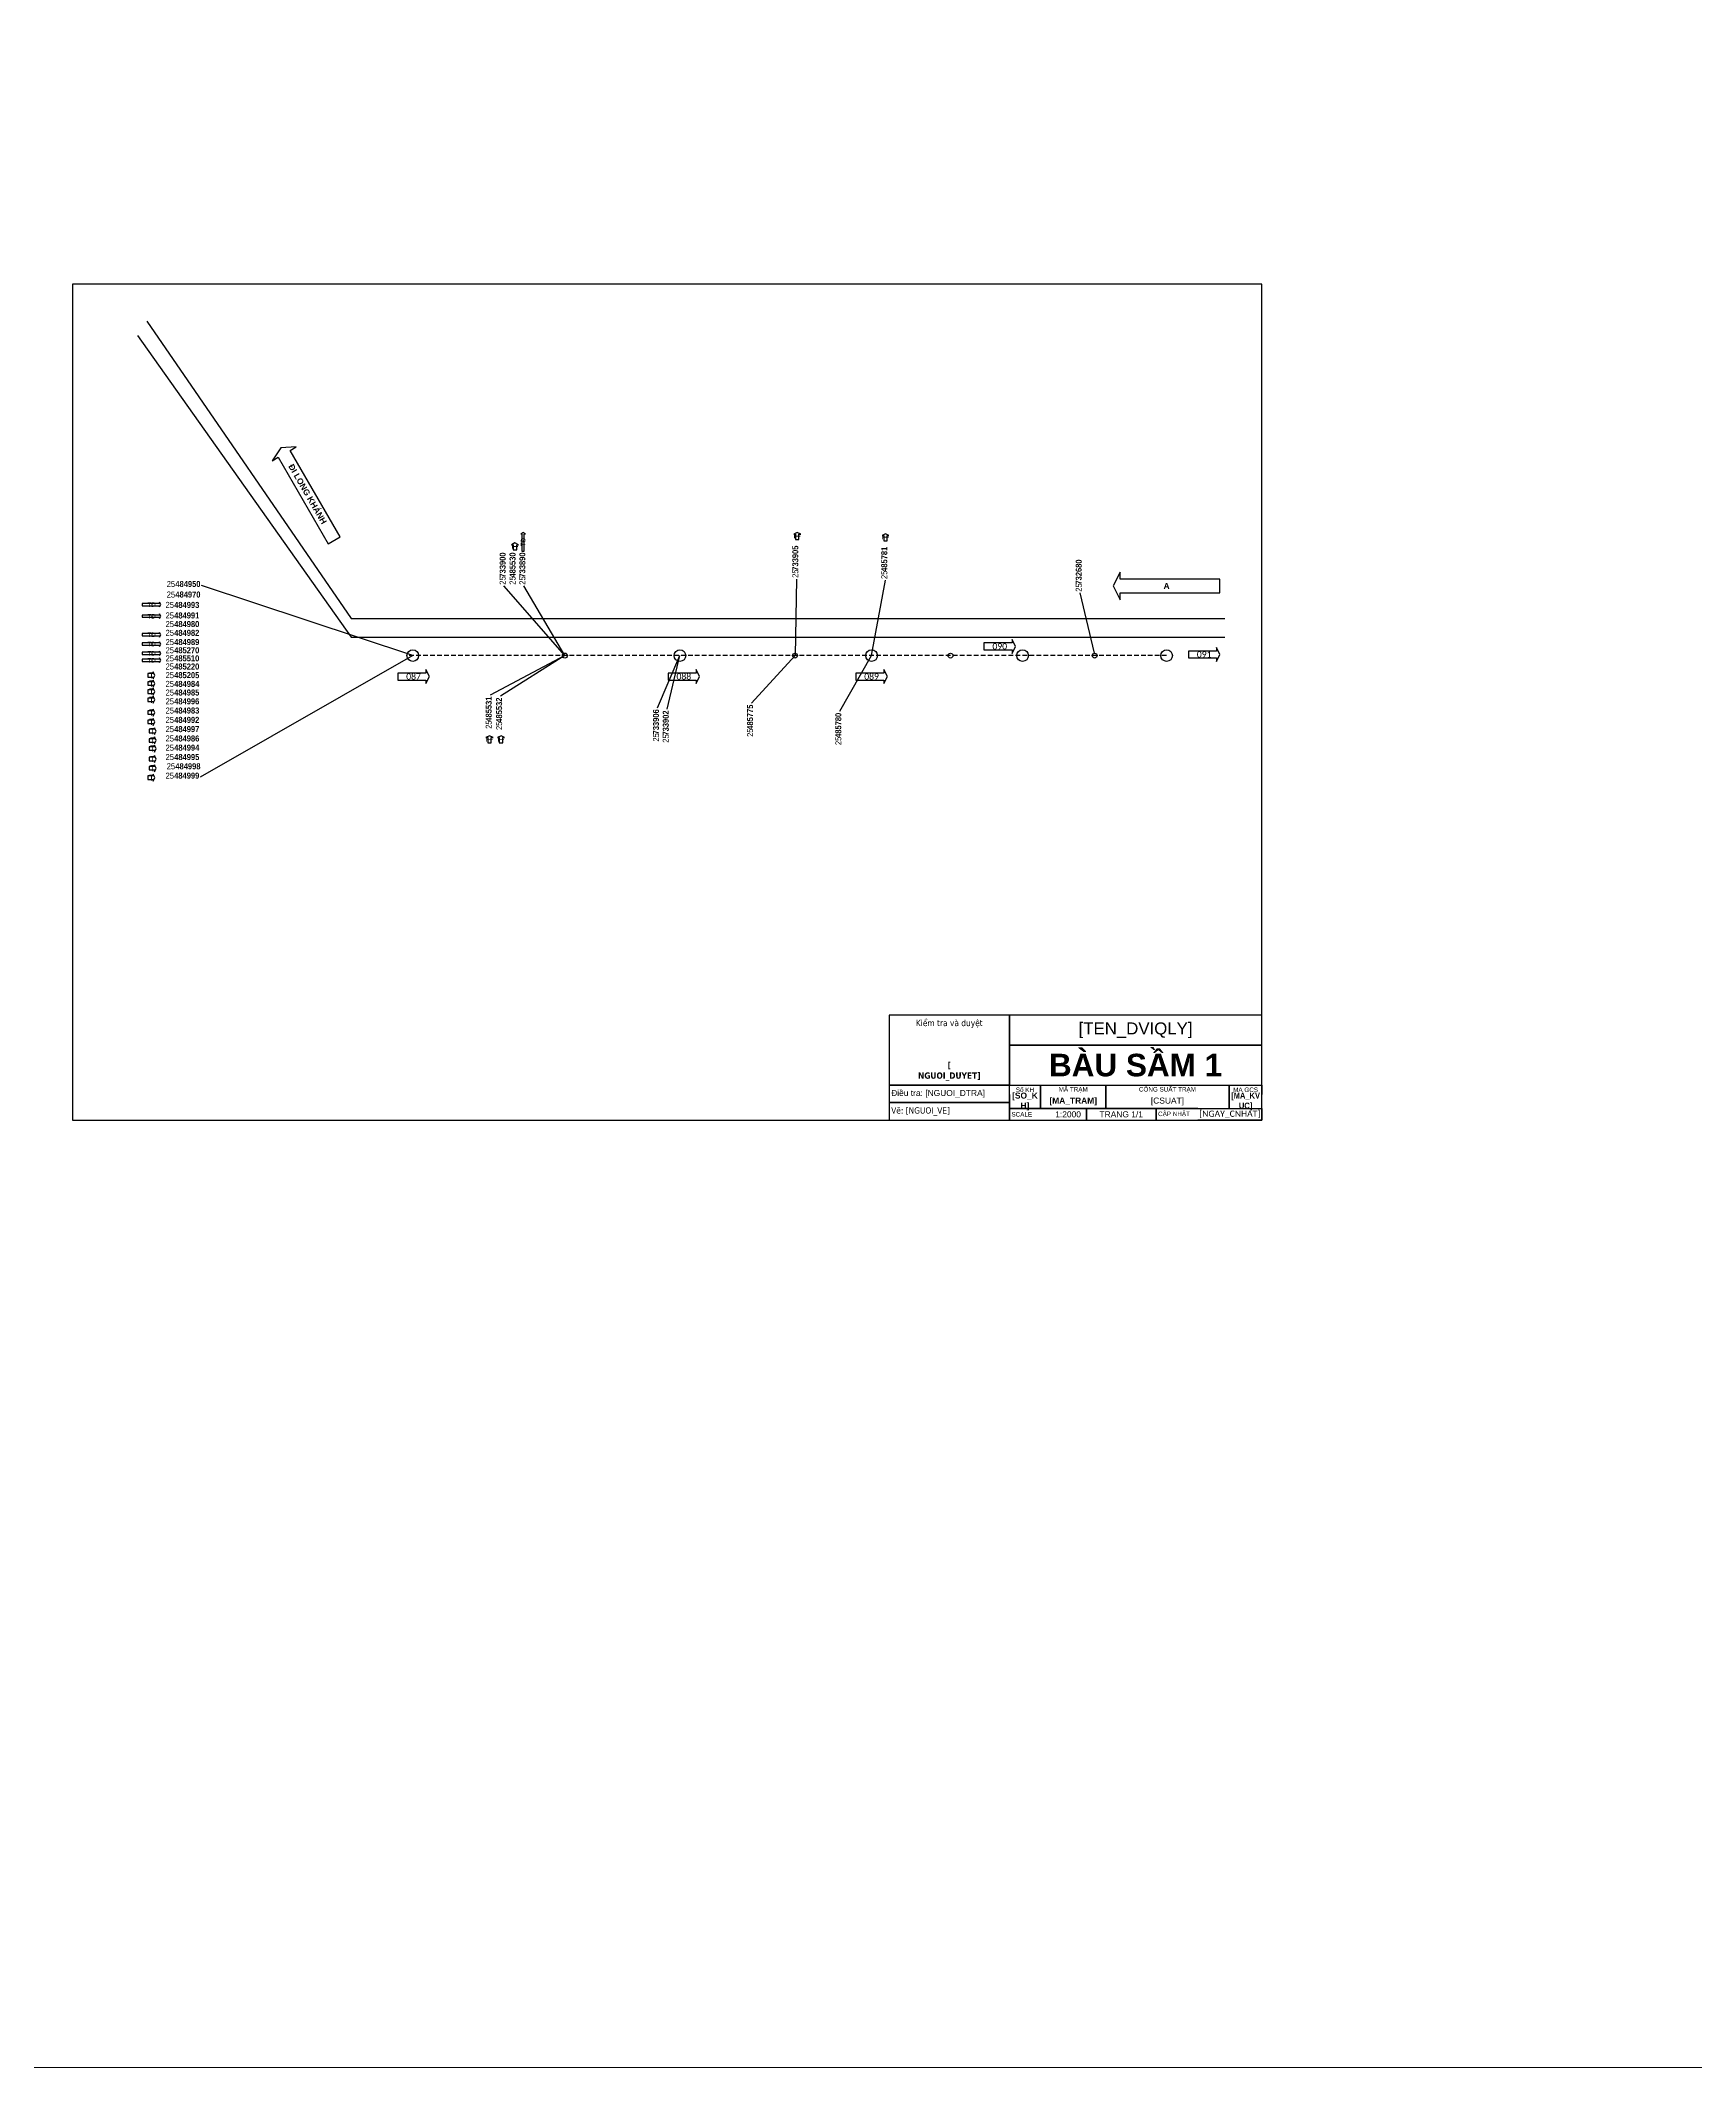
# Model space of a CAD drawing. Header units: metres. Extents: x 429925 to 893472, y 1245258 to 2552490.
# Drawn here: x 445811 to 446942, y 1265499 to 1266885 of the extents above; entities that cross this region are included whole.
import ezdxf

# ---------------------------------------------------------------- set-up
doc = ezdxf.new("R2010")
doc.units = ezdxf.units.M
doc.linetypes.add('HIDDEN2', pattern=[4.7625, 3.175, -1.5875])
for name, color, linetype in [('ANNOTATIONS', 7, 'Continuous'), ('CONNECTOR', 7, 'Continuous'), ('DATA_GRAPHIC', 7, 'Continuous')]:
    doc.layers.add(name, color=color, linetype=linetype)
doc.layers.add('duong bao', color=3, linetype='Continuous', lineweight=13)
doc.styles.get("Standard").update_dxf_attribs({"font": 'arial.ttf'})

msp = doc.modelspace()

# ---------------------------------------------------------------- linework, layer by layer
at = {"color": 9, "linetype": 'Continuous'}
for p, q in [((445883.6, 1266693), (446023.3, 1266489.8)), ((445877.2, 1266683.3), (446023.3, 1266477.1)), ((445975.2, 1266606.5), (445969.3, 1266597.6)), ((445985.8, 1266607.1), (445975.2, 1266606.5)), ((445981.7, 1266604.7), (445985.8, 1266607.1)), ((445969.3, 1266597.6), (445973.5, 1266600)), ((445973.5, 1266600), (446007.6, 1266540.8)), ((446015.8, 1266545.6), (445981.7, 1266604.7)), ((446548.8, 1266521.5), (446544, 1266512)), ((446544, 1266512), (446548.8, 1266502.5)), ((446548.8, 1266516.7), (446548.8, 1266521.5)), ((446617, 1266516.7), (446548.8, 1266516.7)), ((446548.8, 1266502.5), (446548.8, 1266507.2)), ((446548.8, 1266507.2), (446617, 1266507.2)), ((446023.3, 1266489.8), (446620.2, 1266489.8)), ((446023.3, 1266477.1), (446620.2, 1266477.1)), ((446473.1, 1266164.4), (446473.1, 1266170.7)), ((446473.1, 1266170.7), (446494.4, 1266170.7)), ((446473.1, 1266164.4), (446473.1, 1266154.8)), ((446494.4, 1266170.7), (446494.4, 1266164.4)), ((446494.4, 1266164.4), (446494.4, 1266170.7)), ((446494.4, 1266170.7), (446539, 1266170.7)), ((446494.4, 1266154.8), (446494.4, 1266164.4)), ((446494.4, 1266164.4), (446494.4, 1266154.8)), ((446539, 1266170.7), (446539, 1266164.4)), ((446539, 1266164.4), (446539, 1266170.7)), ((446539, 1266170.7), (446623.3, 1266170.7)), ((446539, 1266154.8), (446539, 1266164.4)), ((446539, 1266164.4), (446539, 1266154.8)), ((446623.3, 1266170.7), (446623.3, 1266164.4)), ((446623.3, 1266164.4), (446623.3, 1266170.7)), ((446623.3, 1266170.7), (446645.6, 1266170.7)), ((446623.3, 1266154.8), (446623.3, 1266164.4)), ((446623.3, 1266164.4), (446623.3, 1266154.8)), ((446645.6, 1266170.7), (446645.6, 1266164.4)), ((446645.6, 1266154.8), (446645.6, 1266164.4)), ((446473.1, 1266154.8), (446494.4, 1266154.8)), ((446500.8, 1266154.8), (446473.1, 1266154.8)), ((446473.1, 1266154.8), (446473.1, 1266146.9)), ((446494.4, 1266154.8), (446539, 1266154.8)), ((446539, 1266154.8), (446623.3, 1266154.8)), ((446601.8, 1266154.8), (446573.3, 1266154.8)), ((446573.3, 1266154.8), (446573.3, 1266146.9)), ((446601.8, 1266154.8), (446645.6, 1266154.8)), ((446623.3, 1266154.8), (446645.6, 1266154.8)), ((446645.6, 1266154.8), (446645.6, 1266146.9)), ((446473.1, 1266146.9), (446500.8, 1266146.9)), ((446573.3, 1266146.9), (446601.8, 1266146.9)), ((446645.6, 1266146.9), (446601.8, 1266146.9))]:
    msp.add_line(p, q, dxfattribs=at)
for points in [[(445832.8, 1266146.9), (446645.6, 1266146.9), (446645.6, 1266718.4), (445832.8, 1266718.4)], [(446015.8, 1266545.6), (445981.7, 1266604.7), (445985.8, 1266607.1), (445975.2, 1266606.5), (445969.3, 1266597.6), (445973.5, 1266600), (446007.6, 1266540.8)], [(446617, 1266516.7), (446548.8, 1266516.7), (446548.8, 1266521.5), (446544, 1266512), (446548.8, 1266502.5), (446548.8, 1266507.2), (446617, 1266507.2)], [(446390.9, 1266170.7), (446473.1, 1266170.7), (446473.1, 1266218.5), (446390.9, 1266218.5)], [(446473.1, 1266198), (446645.6, 1266198), (446645.6, 1266218.5), (446473.1, 1266218.5)], [(446473.1, 1266170.7), (446645.6, 1266170.7), (446645.6, 1266198), (446473.1, 1266198)], [(446390.9, 1266158.8), (446473.1, 1266158.8), (446473.1, 1266170.7), (446390.9, 1266170.7)], [(446390.9, 1266146.9), (446473.1, 1266146.9), (446473.1, 1266158.8), (446390.9, 1266158.8)], [(446525.7, 1266146.9), (446573.3, 1266146.9), (446573.3, 1266154.8), (446525.7, 1266154.8)]]:
    msp.add_lwpolyline(points, close=True, dxfattribs=at)
at = {"color": 7, "linetype": 'Continuous'}
for points in [[(446136.4, 1266536.6), (446136.4, 1266540.2), (446137.6, 1266540.2), (446135.2, 1266541.4), (446132.9, 1266540.2), (446134, 1266540.2), (446134, 1266536.6)], [(446141.6, 1266535.8), (446141.6, 1266547.7), (446142.4, 1266547.7), (446140.8, 1266548.5), (446139.2, 1266547.7), (446140, 1266547.7), (446140, 1266535.8)], [(446329.3, 1266543.7), (446329.3, 1266547.3), (446330.5, 1266547.3), (446328.1, 1266548.5), (446325.7, 1266547.3), (446326.9, 1266547.3), (446326.9, 1266543.7)], [(446389.6, 1266542.9), (446389.6, 1266546.5), (446390.8, 1266546.5), (446388.4, 1266547.7), (446386.1, 1266546.5), (446387.2, 1266546.5), (446387.2, 1266542.9)], [(445880.4, 1266498.5), (445892.3, 1266498.5), (445892.3, 1266497.7), (445893.1, 1266499.3), (445892.3, 1266500.9), (445892.3, 1266500.1), (445880.4, 1266500.1)], [(445880.4, 1266490.6), (445892.3, 1266490.6), (445892.3, 1266489.8), (445893.1, 1266491.3), (445892.3, 1266492.9), (445892.3, 1266492.1), (445880.4, 1266492.1)], [(445880.4, 1266477.9), (445892.3, 1266477.9), (445892.3, 1266477.1), (445893.1, 1266478.6), (445892.3, 1266480.2), (445892.3, 1266479.4), (445880.4, 1266479.4)], [(445880.4, 1266471.5), (445892.3, 1266471.5), (445892.3, 1266470.7), (445893.1, 1266472.3), (445892.3, 1266473.9), (445892.3, 1266473.1), (445880.4, 1266473.1)], [(445880.4, 1266465.2), (445892.3, 1266465.2), (445892.3, 1266464.4), (445893.1, 1266465.9), (445892.3, 1266467.5), (445892.3, 1266466.7), (445880.4, 1266466.7)], [(446455.7, 1266468.3), (446475, 1266468.3), (446475, 1266465.9), (446477.3, 1266470.7), (446475, 1266475.5), (446475, 1266473.1), (446455.7, 1266473.1)], [(446595.4, 1266462.8), (446614.7, 1266462.8), (446614.7, 1266460.4), (446617, 1266465.2), (446614.7, 1266469.9), (446614.7, 1266467.5), (446595.4, 1266467.5)], [(445880.4, 1266460.4), (445892.3, 1266460.4), (445892.3, 1266459.6), (445893.1, 1266461.2), (445892.3, 1266462.8), (445892.3, 1266462), (445880.4, 1266462)], [(446055.1, 1266447.7), (446074.3, 1266447.7), (446074.3, 1266445.3), (446076.7, 1266450.1), (446074.3, 1266454.8), (446074.3, 1266452.5), (446055.1, 1266452.5)], [(446239.8, 1266447.7), (446259.1, 1266447.7), (446259.1, 1266445.3), (446261.4, 1266450.1), (446259.1, 1266454.8), (446259.1, 1266452.5), (446239.8, 1266452.5)], [(446368.1, 1266447.7), (446387.3, 1266447.7), (446387.3, 1266445.3), (446389.7, 1266450.1), (446387.3, 1266454.8), (446387.3, 1266452.5), (446368.1, 1266452.5)], [(445884.4, 1266449.7), (445888, 1266449.7), (445888, 1266448.5), (445889.2, 1266450.9), (445888, 1266453.2), (445888, 1266452.1), (445884.4, 1266452.1)], [(445884.4, 1266444.1), (445888, 1266444.1), (445888, 1266442.9), (445889.2, 1266445.3), (445888, 1266447.7), (445888, 1266446.5), (445884.4, 1266446.5)], [(445884.4, 1266438.6), (445888, 1266438.6), (445888, 1266437.4), (445889.2, 1266439.8), (445888, 1266442.1), (445888, 1266440.9), (445884.4, 1266440.9)], [(445884.4, 1266433), (445888, 1266433), (445888, 1266431.8), (445889.2, 1266434.2), (445888, 1266436.6), (445888, 1266435.4), (445884.4, 1266435.4)], [(445884.4, 1266424.3), (445888, 1266424.3), (445888, 1266423.1), (445889.2, 1266425.5), (445888, 1266427.8), (445888, 1266426.7), (445884.4, 1266426.7)], [(445884.4, 1266417.9), (445888, 1266417.9), (445888, 1266416.7), (445889.2, 1266419.1), (445888, 1266421.5), (445888, 1266420.3), (445884.4, 1266420.3)], [(445885.2, 1266411.6), (445888.8, 1266411.6), (445888.8, 1266410.4), (445890, 1266412.8), (445888.8, 1266415.1), (445888.8, 1266414), (445885.2, 1266414)], [(445885.2, 1266405.2), (445888.8, 1266405.2), (445888.8, 1266404), (445890, 1266406.4), (445888.8, 1266408.8), (445888.8, 1266407.6), (445885.2, 1266407.6)], [(445885.2, 1266399.7), (445888.8, 1266399.7), (445888.8, 1266398.5), (445890, 1266400.9), (445888.8, 1266403.2), (445888.8, 1266402.1), (445885.2, 1266402.1)], [(446119, 1266404.8), (446119, 1266408.4), (446120.2, 1266408.4), (446117.8, 1266409.6), (446115.4, 1266408.4), (446116.6, 1266408.4), (446116.6, 1266404.8)], [(446126.9, 1266404.8), (446126.9, 1266408.4), (446128.1, 1266408.4), (446125.7, 1266409.6), (446123.3, 1266408.4), (446124.5, 1266408.4), (446124.5, 1266404.8)], [(445885.2, 1266392.5), (445888.8, 1266392.5), (445888.8, 1266391.3), (445890, 1266393.7), (445888.8, 1266396.1), (445888.8, 1266394.9), (445885.2, 1266394.9)], [(445885.2, 1266386.2), (445888.8, 1266386.2), (445888.8, 1266385), (445890, 1266387.4), (445888.8, 1266389.7), (445888.8, 1266388.6), (445885.2, 1266388.6)], [(445884.4, 1266379.8), (445888, 1266379.8), (445888, 1266378.6), (445889.2, 1266381), (445888, 1266383.4), (445888, 1266382.2), (445884.4, 1266382.2)]]:
    msp.add_lwpolyline(points, close=True, dxfattribs=at)
at = {"color": 9, "linetype": 'Continuous'}
for points in [[(446061.4, 1266464.4, -1), (446069.4, 1266464.4, -1)], [(446244, 1266464.4, -1), (446251.9, 1266464.4, -1)], [(446374.9, 1266464.4, -1), (446382.9, 1266464.4, -1)], [(446478.1, 1266464.4, -1), (446486.1, 1266464.4, -1)], [(446576.6, 1266464.4, -1), (446584.5, 1266464.4, -1)], [(446167.6, 1266464.4, -1), (446171, 1266464.4, -1)], [(446324.9, 1266464.4, -1), (446328.2, 1266464.4, -1)], [(446431.2, 1266464.4, -1), (446434.5, 1266464.4, -1)], [(446529.7, 1266464.4, -1), (446533, 1266464.4, -1)]]:
    msp.add_lwpolyline(points, format="xyb", close=True, dxfattribs=at)
at = {"layer": 'ANNOTATIONS', "linetype": 'Continuous'}
for p, q in [((446525.7, 1266154.8), (446500.8, 1266154.8)), ((446525.7, 1266146.9), (446525.7, 1266154.8)), ((446500.8, 1266146.9), (446525.7, 1266146.9))]:
    msp.add_line(p, q, dxfattribs=at)
at = {"layer": 'CONNECTOR', "linetype": 'Continuous'}
for p, q in [((446065.4, 1266464.4), (445920.9, 1266512.4)), ((446169.3, 1266464.4), (446127.7, 1266512)), ((446169.3, 1266464.4), (446141.2, 1266512)), ((446327.7, 1266516.7), (446326.6, 1266464.4)), ((446378.9, 1266464.4), (446388.4, 1266516)), ((446531.3, 1266466), (446521.4, 1266507.2)), ((446065.4, 1266464.4), (445920.1, 1266381.4)), ((446169.3, 1266464.4), (446118.2, 1266437.4)), ((446169.3, 1266464.4), (446125.3, 1266436.6)), ((446232.5, 1266428.6), (446247.9, 1266464.4)), ((446239.2, 1266427.8), (446247.9, 1266464.4)), ((446296.8, 1266431.8), (446326.6, 1266464.4)), ((446357.1, 1266426.3), (446378.9, 1266464.4))]:
    msp.add_line(p, q, dxfattribs=at)
at = {"layer": 'CONNECTOR', "linetype": 'HIDDEN2'}
msp.add_line((446580.5, 1266464.4), (446061.4, 1266464.4), dxfattribs=at)
at = {"layer": 'duong bao', "ltscale": 2}
msp.add_lwpolyline([(433455.3, 1268270.4), (449122.3, 1268270.4), (449122.3, 1265499.3), (433455.3, 1265499.3)], close=True, dxfattribs=at)

# ---------------------------------------------------------------- texts
at = {"attachment_point": 5, "rotation": 90}
for s, insert, char_height, width in [('\\C7;\\fCalibri|b0|i0|;\\H3.1749515533447;TĐ', (446140.8, 1266542.1), 3.175, 12.7), ('\\C7;\\fCalibri|b0|i0|;\\H4.2333171844482;T', (446125.7, 1266407.2), 4.233, 4.763)]:
    msp.add_mtext(s, dxfattribs=dict(at, insert=insert, char_height=char_height, width=width))
for s, insert, char_height, width, attachment_point in [('\\C7;\\fArial Unicode MS|b1|i0|;\\H4.1092942200601;A', (446580.5, 1266512), 4.109, 73.025, 5), ('\\C7;\\fCalibri|b0|i0|;\\H3.1749515533447;TĐ', (445886.8, 1266499.3), 3.175, 12.7, 5), ('\\C7;\\fCalibri|b0|i0|;\\H3.1749515533447;TĐ', (445886.8, 1266472.3), 3.175, 12.7, 5), ('\\C7;\\fCalibri|b0|i0|;\\H3.1749515533447;TĐ', (445886.8, 1266465.9), 3.175, 12.7, 5), ('\\C7;\\fCalibri|b0|i0|;\\H4.2333171844482;090', (446466.5, 1266470.7), 4.233, 21.59, 5), ('\\C7;\\fCalibri|b0|i0|;\\H4.2333171844482;091', (446606.2, 1266465.2), 4.233, 21.59, 5), ('\\C7;\\fCalibri|b0|i0|;\\H3.1749515533447;TĐ', (445886.8, 1266461.2), 3.175, 12.7, 5), ('\\C7;\\fCalibri|b0|i0|;\\H4.2333171844482;T', (445886.8, 1266450.9), 4.233, 4.763, 5), ('\\C7;\\fCalibri|b0|i0|;\\H4.2333171844482;T', (445886.8, 1266439.8), 4.233, 4.763, 5), ('\\C7;\\fCalibri|b0|i0|;\\H4.2333171844482;087', (446065.9, 1266450.1), 4.233, 21.59, 5), ('\\C7;\\fCalibri|b0|i0|;\\H4.2333171844482;088', (446250.6, 1266450.1), 4.233, 21.59, 5), ('\\C7;\\fCalibri|b0|i0|;\\H4.2333171844482;089', (446378.9, 1266450.1), 4.233, 21.59, 5), ('\\C7;\\fCalibri|b0|i0|;\\H4.2333171844482;T', (445886.8, 1266434.2), 4.233, 4.763, 5), ('\\C7;\\fCalibri|b0|i0|;\\H4.2333171844482;T', (445886.8, 1266425.5), 4.233, 4.763, 5), ('\\C7;\\fCalibri|b0|i0|;\\H4.2333171844482;T', (445886.8, 1266419.1), 4.233, 4.763, 5), ('\\C7;\\fCalibri|b0|i0|;\\H4.2333171844482;T', (445887.6, 1266412.8), 4.233, 4.763, 5), ('\\C7;\\fCalibri|b0|i0|;\\H4.2333171844482;T', (445887.6, 1266406.4), 4.233, 4.763, 5), ('\\C7;\\fCalibri|b0|i0|;\\H4.2333171844482;T', (445887.6, 1266400.9), 4.233, 4.763, 5), ('\\C7;\\fCalibri|b0|i0|;\\H4.2333171844482;T', (445887.6, 1266393.7), 4.233, 4.763, 5), ('\\C7;\\fCalibri|b0|i0|;\\H4.2333171844482;T', (445887.6, 1266387.4), 4.233, 4.763, 5), ('\\C7;\\fCalibri|b0|i0|;\\H4.2333171844482;T', (445886.8, 1266381), 4.233, 4.763, 5), ('\\C7;\\fTahoma|b0|i0|;\\H4.315999160707;Kiểm tra và duyệt\\P\\P\\P\\P\\fTahoma|b1|i0|;[\\PNGUOI_DUYET]', (446432, 1266194.6), 4.316, 82.161, 5), ('\\C7;\\fArial Unicode MS|b0|i0|;\\H8.2185884401202;[TEN_DVIQLY]', (446559.3, 1266208.3), 8.219, 172.539, 5), ('\\C7;\\fArial Unicode MS|b1|i0|;\\H15.409959136695;BÀU SẦM 1', (446559.3, 1266184.4), 15.41, 172.539, 5), ('\\C7;\\fArial|b0|i0|;\\H4.1092942200601;Điều tra: [NGUOI_DTRA]', (446392.3, 1266164.8), 4.109, 82.161, 4), ('\\C7;\\fArial Unicode MS|b1|i0|;\\H4.1092942200601;[SO_K\\PH]', (446483.7, 1266159.6), 4.109, 21.318, 5), ('\\C7;\\fArial|b0|i0|;\\H3.0819353945553;Số KH', (446483.7, 1266167.6), 3.082, 27.714, 5), ('\\C7;\\fArial Unicode MS|b1|i0|;\\H4.1092942200601;[MA_TRAM]', (446516.7, 1266159.6), 4.109, 44.572, 5), ('\\C7;\\fArial|b0|i0|;\\H3.0819353945553;MÃ TRẠM', (446516.7, 1266167.6), 3.082, 44.572, 5), ('\\C7;\\fArial|b0|i0|;\\H3.0819353945553;CÔNG SUẤT TRẠM', (446581.1, 1266167.6), 3.082, 84.357, 5), ('\\C7;\\fArial|b0|i0|;\\H4.1092942200601;[CSUAT]', (446581.1, 1266159.6), 4.109, 84.357, 5), ('\\C7;\\fArial Narrow|b1|i0|;\\H4.1092942200601;[MA_KV\\PUC]', (446634.5, 1266159.6), 4.109, 22.286, 5), ('\\C7;\\fArial|b0|i0|;\\H3.0819353945553;MA GCS', (446634.5, 1266167.6), 3.082, 22.286, 5), ('\\C7;\\fTahoma|b0|i0|;\\H4.315999160707;Vẽ: [NGUOI_VE]', (446392.3, 1266152.8), 4.316, 82.161, 4), ('\\C7;\\fArial|b0|i0|;\\H3.0819353945553;SCALE', (446474.5, 1266150.8), 3.082, 27.686, 4), ('\\C7;\\fArial|b0|i0|;\\H4.1092942200601;TRANG 1/1', (446549.5, 1266150.8), 4.109, 47.654, 5), ('\\C7;\\fArial|b0|i0|;\\H3.0819353945553;CẬP NHẬT', (446574.7, 1266150.8), 3.082, 28.526, 4), ('\\C7;\\fCalibri|b0|i0|;\\H4.2333171844482;[NGAY_CNHAT]', (446623.7, 1266150.8), 4.233, 43.783, 5)]:
    msp.add_mtext(s, dxfattribs=dict(insert=insert, char_height=char_height, width=width, attachment_point=attachment_point))
at = {"layer": 'ANNOTATIONS', "insert": (446513.2, 1266150.8), "char_height": 4.109, "width": 24.91, "attachment_point": 5}
msp.add_mtext('\\C7;\\fArial|b0|i0|;\\H4.1092942200601;1:2000', dxfattribs=at)
at = {"layer": 'CONNECTOR', "attachment_point": 5}
for s, insert, char_height, width, rotation in [('\\C7;\\fArial Unicode MS|b1|i0|;\\H4.1092942200601;ĐI LONG KHÁNH', (445993.5, 1266574.8), 4.109, 73.025, 300), ('\\C7;\\fCalibri|b0|i0|;\\H4.2333171844482;T', (446135.2, 1266539), 4.233, 4.763, 90), ('\\C7;\\fCalibri|b0|i0|;\\H4.2333171844482;T', (446328.1, 1266546.1), 4.233, 4.763, 90), ('\\C7;\\fCalibri|b0|i0|;\\H4.2333171844482;T', (446388.4, 1266545.3), 4.233, 4.763, 90)]:
    msp.add_mtext(s, dxfattribs=dict(at, insert=insert, char_height=char_height, width=width, rotation=rotation))
at = {"layer": 'DATA_GRAPHIC', "rotation": 90}
for s, insert, char_height, width, attachment_point in [('\\C7;\\fArial Narrow|b1|i0|;\\H4.1092942200601;733905', (446324.7, 1266539.6), 4.109, 17.613, 3), ('\\C7;\\fArial Narrow|b1|i0|;\\H4.1092942200601;485781', (446385.5, 1266538.8), 4.109, 17.613, 3), ('\\C7;\\fArial Narrow|b1|i0|;\\H4.1092942200601;733900', (446124.7, 1266534.9), 4.109, 17.613, 3), ('\\C7;\\fArial Narrow|b1|i0|;\\H4.1092942200601;485530', (446131.5, 1266534.9), 4.109, 17.613, 3), ('\\C7;\\fArial Narrow|b1|i0|;\\H4.1092942200601;733890', (446138.2, 1266534.9), 4.109, 17.613, 3), ('\\C7;\\fArial Narrow|b0|i0|;\\H4.1092942200601;25', (446324.7, 1266520.4), 4.109, 6.908, 2), ('\\C7;\\fArial Narrow|b1|i0|;\\H4.1092942200601;732680', (446518.4, 1266530.1), 4.109, 17.613, 3), ('\\C7;\\fArial Narrow|b0|i0|;\\H4.1092942200601;25', (446124.7, 1266515.7), 4.109, 6.908, 2), ('\\C7;\\fArial Narrow|b0|i0|;\\H4.1092942200601;25', (446131.5, 1266515.7), 4.109, 6.908, 2), ('\\C7;\\fArial Narrow|b0|i0|;\\H4.1092942200601;25', (446138.2, 1266515.7), 4.109, 6.908, 2), ('\\C7;\\fArial Narrow|b0|i0|;\\H4.1092942200601;25', (446385.5, 1266519.6), 4.109, 6.908, 2), ('\\C7;\\fArial Narrow|b0|i0|;\\H4.1092942200601;25', (446518.4, 1266510.9), 4.109, 6.908, 2), ('\\C7;\\fArial Narrow|b1|i0|;\\H4.1092942200601;485531', (446115.2, 1266436.4), 4.109, 17.613, 3), ('\\C7;\\fArial Narrow|b1|i0|;\\H4.1092942200601;485532', (446122.3, 1266435.7), 4.109, 17.613, 3), ('\\C7;\\fArial Narrow|b1|i0|;\\H4.1092942200601;733906', (446229.5, 1266427.7), 4.109, 17.613, 3), ('\\C7;\\fArial Narrow|b1|i0|;\\H4.1092942200601;733902', (446236.2, 1266426.9), 4.109, 17.613, 3), ('\\C7;\\fArial Narrow|b1|i0|;\\H4.1092942200601;485775', (446293.8, 1266430.9), 4.109, 17.613, 3), ('\\C7;\\fArial Narrow|b0|i0|;\\H4.1092942200601;25', (446115.2, 1266417.2), 4.109, 6.908, 2), ('\\C7;\\fArial Narrow|b0|i0|;\\H4.1092942200601;25', (446122.3, 1266416.4), 4.109, 6.908, 2), ('\\C7;\\fArial Narrow|b0|i0|;\\H4.1092942200601;25', (446293.8, 1266411.7), 4.109, 6.908, 2), ('\\C7;\\fArial Narrow|b1|i0|;\\H4.1092942200601;485780', (446354.1, 1266425.3), 4.109, 17.613, 3), ('\\C7;\\fCalibri|b0|i0|;\\H4.2333171844482;T', (446117.8, 1266407.2), 4.233, 4.763, 5), ('\\C7;\\fArial Narrow|b0|i0|;\\H4.1092942200601;25', (446229.5, 1266408.5), 4.109, 6.908, 2), ('\\C7;\\fArial Narrow|b0|i0|;\\H4.1092942200601;25', (446236.2, 1266407.7), 4.109, 6.908, 2), ('\\C7;\\fArial Narrow|b0|i0|;\\H4.1092942200601;25', (446354.1, 1266406.1), 4.109, 6.908, 2)]:
    msp.add_mtext(s, dxfattribs=dict(at, insert=insert, char_height=char_height, width=width, attachment_point=attachment_point))
at = {"layer": 'DATA_GRAPHIC'}
for s, insert, char_height, width, attachment_point in [('\\C7;\\fArial Narrow|b0|i0|;\\H4.1092942200601;25', (445900.1, 1266515.4), 4.109, 6.699, 2), ('\\C7;\\fArial Narrow|b1|i0|;\\H4.1092942200601;484950', (445920.3, 1266515.4), 4.109, 17.464, 3), ('\\C7;\\fArial Narrow|b0|i0|;\\H4.1092942200601;25', (445899.3, 1266501.1), 4.109, 6.699, 2), ('\\C7;\\fArial Narrow|b0|i0|;\\H4.1092942200601;25', (445900.1, 1266508.2), 4.109, 6.699, 2), ('\\C7;\\fArial Narrow|b1|i0|;\\H4.1092942200601;484993', (445919.5, 1266501.1), 4.109, 17.464, 3), ('\\C7;\\fArial Narrow|b1|i0|;\\H4.1092942200601;484970', (445920.3, 1266508.2), 4.109, 17.464, 3), ('\\C7;\\fCalibri|b0|i0|;\\H3.1749515533447;TĐ', (445886.8, 1266491.3), 3.175, 12.7, 5), ('\\C7;\\fArial Narrow|b0|i0|;\\H4.1092942200601;25', (445899.3, 1266493.9), 4.109, 6.699, 2), ('\\C7;\\fArial Narrow|b0|i0|;\\H4.1092942200601;25', (445899.3, 1266488), 4.109, 6.699, 2), ('\\C7;\\fArial Narrow|b0|i0|;\\H4.1092942200601;25', (445899.3, 1266482), 4.109, 6.699, 2), ('\\C7;\\fArial Narrow|b1|i0|;\\H4.1092942200601;484991', (445919.5, 1266493.9), 4.109, 17.464, 3), ('\\C7;\\fArial Narrow|b1|i0|;\\H4.1092942200601;484980', (445919.5, 1266488), 4.109, 17.464, 3), ('\\C7;\\fArial Narrow|b1|i0|;\\H4.1092942200601;484982', (445919.5, 1266482), 4.109, 17.464, 3), ('\\C7;\\fCalibri|b0|i0|;\\H3.1749515533447;TĐ', (445886.8, 1266478.6), 3.175, 12.7, 5), ('\\C7;\\fArial Narrow|b0|i0|;\\H4.1092942200601;25', (445899.3, 1266475.7), 4.109, 6.699, 2), ('\\C7;\\fArial Narrow|b0|i0|;\\H4.1092942200601;25', (445899.3, 1266470.1), 4.109, 6.699, 2), ('\\C7;\\fArial Narrow|b1|i0|;\\H4.1092942200601;484989', (445919.5, 1266475.7), 4.109, 17.464, 3), ('\\C7;\\fArial Narrow|b1|i0|;\\H4.1092942200601;485270', (445919.5, 1266470.1), 4.109, 17.464, 3), ('\\C7;\\fArial Narrow|b0|i0|;\\H4.1092942200601;25', (445899.3, 1266464.6), 4.109, 6.699, 2), ('\\C7;\\fArial Narrow|b0|i0|;\\H4.1092942200601;25', (445899.3, 1266459), 4.109, 6.699, 2), ('\\C7;\\fArial Narrow|b1|i0|;\\H4.1092942200601;485510', (445919.5, 1266464.6), 4.109, 17.464, 3), ('\\C7;\\fArial Narrow|b1|i0|;\\H4.1092942200601;485220', (445919.5, 1266459), 4.109, 17.464, 3), ('\\C7;\\fCalibri|b0|i0|;\\H4.2333171844482;T', (445886.8, 1266445.3), 4.233, 4.763, 5), ('\\C7;\\fArial Narrow|b0|i0|;\\H4.1092942200601;25', (445899.3, 1266453.1), 4.109, 6.699, 2), ('\\C7;\\fArial Narrow|b0|i0|;\\H4.1092942200601;25', (445899.3, 1266447.1), 4.109, 6.699, 2), ('\\C7;\\fArial Narrow|b0|i0|;\\H4.1092942200601;25', (445899.3, 1266441.2), 4.109, 6.699, 2), ('\\C7;\\fArial Narrow|b1|i0|;\\H4.1092942200601;485205', (445919.5, 1266453.1), 4.109, 17.464, 3), ('\\C7;\\fArial Narrow|b1|i0|;\\H4.1092942200601;484984', (445919.5, 1266447.1), 4.109, 17.464, 3), ('\\C7;\\fArial Narrow|b1|i0|;\\H4.1092942200601;484985', (445919.5, 1266441.2), 4.109, 17.464, 3), ('\\C7;\\fArial Narrow|b0|i0|;\\H4.1092942200601;25', (445899.3, 1266435.2), 4.109, 6.699, 2), ('\\C7;\\fArial Narrow|b0|i0|;\\H4.1092942200601;25', (445899.3, 1266428.9), 4.109, 6.699, 2), ('\\C7;\\fArial Narrow|b1|i0|;\\H4.1092942200601;484996', (445919.5, 1266435.2), 4.109, 17.464, 3), ('\\C7;\\fArial Narrow|b1|i0|;\\H4.1092942200601;484983', (445919.5, 1266428.9), 4.109, 17.464, 3), ('\\C7;\\fArial Narrow|b0|i0|;\\H4.1092942200601;25', (445899.3, 1266422.5), 4.109, 6.699, 2), ('\\C7;\\fArial Narrow|b0|i0|;\\H4.1092942200601;25', (445899.3, 1266416.2), 4.109, 6.699, 2), ('\\C7;\\fArial Narrow|b1|i0|;\\H4.1092942200601;484992', (445919.5, 1266422.5), 4.109, 17.464, 3), ('\\C7;\\fArial Narrow|b1|i0|;\\H4.1092942200601;484997', (445919.5, 1266416.2), 4.109, 17.464, 3), ('\\C7;\\fArial Narrow|b0|i0|;\\H4.1092942200601;25', (445899.3, 1266409.8), 4.109, 6.699, 2), ('\\C7;\\fArial Narrow|b0|i0|;\\H4.1092942200601;25', (445899.3, 1266403.5), 4.109, 6.699, 2), ('\\C7;\\fArial Narrow|b1|i0|;\\H4.1092942200601;484986', (445919.5, 1266409.8), 4.109, 17.464, 3), ('\\C7;\\fArial Narrow|b1|i0|;\\H4.1092942200601;484994', (445919.5, 1266403.5), 4.109, 17.464, 3), ('\\C7;\\fArial Narrow|b0|i0|;\\H4.1092942200601;25', (445899.3, 1266397.1), 4.109, 6.699, 2), ('\\C7;\\fArial Narrow|b0|i0|;\\H4.1092942200601;25', (445899.3, 1266384.4), 4.109, 6.699, 2), ('\\C7;\\fArial Narrow|b0|i0|;\\H4.1092942200601;25', (445900.1, 1266390.8), 4.109, 6.699, 2), ('\\C7;\\fArial Narrow|b1|i0|;\\H4.1092942200601;484995', (445919.5, 1266397.1), 4.109, 17.464, 3), ('\\C7;\\fArial Narrow|b1|i0|;\\H4.1092942200601;484999', (445919.5, 1266384.4), 4.109, 17.464, 3), ('\\C7;\\fArial Narrow|b1|i0|;\\H4.1092942200601;484998', (445920.3, 1266390.8), 4.109, 17.464, 3)]:
    msp.add_mtext(s, dxfattribs=dict(at, insert=insert, char_height=char_height, width=width, attachment_point=attachment_point))

doc.saveas('drawing.dxf')
